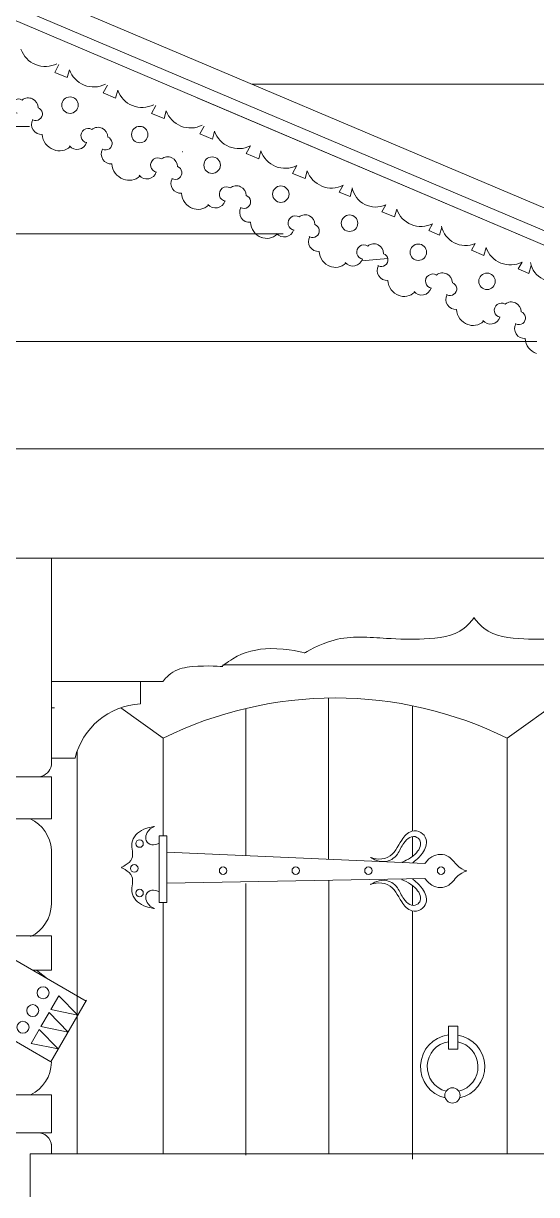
# Model space of a CAD drawing. Header units: millimetres. Extents: x 2399 to 111977, y 1313 to 59551.
# Drawn here: x 18892 to 20084, y 32807 to 35531 of the extents above; entities that cross this region are included whole.
import ezdxf

# ---------------------------------------------------------------- set-up
doc = ezdxf.new("R2010")
doc.units = ezdxf.units.MM
doc.layers.add('hatch1', color=7, linetype='Continuous', lineweight=20, true_color=0x6a6a6a)
doc.layers.add('main line', color=7, linetype='Continuous', lineweight=13)

msp = doc.modelspace()

# ---------------------------------------------------------------- linework, layer by layer
at = {"layer": 'hatch1', "color": 251, "linetype": 'Continuous', "lineweight": 20, "true_color": 0x6a6a6a}
for p, q in [((20255.9715, 34038.5173), (19355.439, 34038.5173)), ((20016.5589, 33868.1024), (20216.5589, 34012.7952)), ((19216.5589, 33868.1024), (19118.3392, 33939.1608)), ((19408.7489, 33937.5494), (19408.7489, 33595.4023)), ((19216.5589, 33868.1024), (19216.5589, 33641.1378)), ((20016.5589, 33868.1024), (20016.5589, 32901.1482)), ((19016.5589, 33837.4282), (19016.5589, 32901.1482)), ((19207.7438, 33486.4618), (19207.7438, 33641.1378)), ((19207.7438, 33641.1378), (19225.2543, 33641.1378)), ((19225.2543, 33641.1378), (19225.2543, 33486.4618)), ((19225.2543, 33603.53), (19825.0059, 33576.9647)), ((19225.2543, 33531.293), (19825.0059, 33541.8879)), ((19601.6351, 33537.942), (19601.6351, 32902.7316)), ((19408.7489, 33530.0143), (19408.7489, 32898.4317)), ((19225.2543, 33486.4618), (19207.7438, 33486.4618)), ((19216.5589, 33486.4618), (19216.5589, 32901.1482)), ((18974.2207, 33269.1639), (18955.5651, 33237.0495)), ((18974.2207, 33269.1639), (19018.3996, 33224.0813)), ((19018.3996, 33224.0813), (18955.5651, 33237.0495)), ((19038.9071, 33258.8926), (18955.6915, 33115.6426)), ((18951.4061, 33229.89), (18932.7504, 33197.7756)), ((18951.4061, 33229.89), (18995.5849, 33184.8074)), ((18928.5914, 33190.6161), (18909.9358, 33158.5017)), ((18928.5914, 33190.6161), (18972.7702, 33145.5335)), ((18995.5849, 33184.8074), (18932.7504, 33197.7756)), ((19879.4604, 33144.9632), (19879.4604, 33198.1951)), ((19879.4604, 33198.1951), (19901.1734, 33198.1951)), ((19901.1734, 33198.1951), (19901.1734, 33144.9632)), ((18972.7702, 33145.5335), (18909.9358, 33158.5017)), ((19901.1734, 33144.9632), (19879.4604, 33144.9632))]:
    msp.add_line(p, q, dxfattribs=at)
for centre, radius in [((19161.9114, 33623.1341), 8.701), ((19149.5711, 33565.5164), 8.701), ((19356.007, 33560.1846), 8.701), ((19524.8747, 33560.1846), 8.701), ((19693.7424, 33560.1846), 8.701), ((19862.6101, 33560.1846), 8.701), ((19161.9114, 33508.1486), 8.701), ((18937.6122, 33276.1634), 13.9829), ((18913.501, 33234.6575), 13.9829), ((18890.9319, 33195.8064), 13.9829), ((19888.9709, 33037.4011), 17.6801)]:
    msp.add_circle(centre, radius, dxfattribs=at)
for centre, radius, start, end in [((19616.5589, 33061.7887), 900.0787, 63.6146861, 116.3853139), ((19889.3783, 33104.1935), 74.5512, 97.6450022, 256.7234119), ((19889.3783, 33104.1935), 58.9749, 99.6815305, 255.1356987), ((19889.3783, 33104.1935), 74.5512, 282.5775161, 80.8967052), ((19889.3783, 33104.1935), 58.9749, 284.1652293, 78.4629218)]:
    msp.add_arc(centre, radius, start, end, dxfattribs=at)
for points, knots in [([(19196.8552, 33663.058), (19196.8552, 33663.058), (19183.744, 33661.5888), (19171.8593, 33656.3604), (19157.8121, 33650.1806), (19145.6992, 33638.9418), (19144.038, 33623.8902), (19142.7036, 33611.7999), (19148.6089, 33599.4185), (19144.038, 33588.2832), (19141.1574, 33581.2657), (19134.827, 33576.5855), (19128.3115, 33572.5567), (19124.0693, 33569.9336), (19119.7065, 33567.5124), (19119.7065, 33567.5124)], [0, 0, 0, 0, 1, 1, 1, 2, 2, 2, 3, 3, 3, 4, 4, 4, 5, 5, 5, 5]), ([(19206.9149, 33623.8902), (19206.9149, 33623.8902), (19192.1929, 33615.3126), (19182.0189, 33623.8902), (19173.7186, 33630.8881), (19175.0541, 33643.7257), (19182.0189, 33652.3759), (19187.8096, 33659.5679), (19196.8552, 33663.058), (19196.8552, 33663.058)], [0, 0, 0, 0, 1, 1, 1, 2, 2, 2, 3, 3, 3, 3]), ([(19796.5015, 33578.2273), (19796.5015, 33578.2273), (19809.7451, 33587.861), (19819.156, 33600.8818), (19826.0385, 33610.4045), (19830.7736, 33621.7456), (19827.747, 33632.9439), (19823.9082, 33647.1473), (19809.1336, 33655.7191), (19794.9232, 33651.8947), (19784.5332, 33649.0985), (19777.2308, 33640.4918), (19771.3052, 33631.3511), (19761.6296, 33616.4256), (19754.4217, 33599.0205), (19738.6868, 33591.3212), (19720.2832, 33582.316), (19698.6821, 33590.9167), (19698.6821, 33590.9167)], [0, 0, 0, 0, 1, 1, 1, 2, 2, 2, 3, 3, 3, 4, 4, 4, 5, 5, 5, 6, 6, 6, 6]), ([(19698.6821, 33590.9167), (19698.6821, 33590.9167), (19713.8866, 33579.9807), (19731.0183, 33581.1278), (19743.0623, 33581.9343), (19753.7653, 33588.6327), (19760.9193, 33598.3912), (19766.8557, 33606.4887), (19770.1066, 33616.2375), (19775.9403, 33624.4084), (19783.4802, 33634.9689), (19795.6253, 33643.6703), (19806.5156, 33637.6655), (19810.1037, 33635.687), (19812.7348, 33632.4606), (19814.0711, 33628.5828), (19817.8125, 33617.7246), (19810.5704, 33606.8443), (19802.0509, 33598.7041), (19788.8395, 33586.0808), (19771.3052, 33579.3433), (19771.3052, 33579.3433)], [0, 0, 0, 0, 1, 1, 1, 2, 2, 2, 3, 3, 3, 4, 4, 4, 5, 5, 5, 6, 6, 6, 7, 7, 7, 7]), ([(19825.0059, 33576.9647), (19825.0059, 33576.9647), (19831.3811, 33586.4066), (19840.7755, 33592.1848), (19853.0259, 33599.7196), (19868.7101, 33600.1316), (19880.6554, 33592.1848), (19890.0759, 33585.9178), (19895.5734, 33575.3201), (19904.5122, 33568.3281), (19912.5247, 33562.0606), (19922.6718, 33559.4263), (19922.6718, 33559.4263)], [0, 0, 0, 0, 1, 1, 1, 2, 2, 2, 3, 3, 3, 4, 4, 4, 4]), ([(19196.8552, 33471.9667), (19196.8552, 33471.9667), (19183.744, 33473.4359), (19171.8593, 33478.6643), (19157.8121, 33484.8441), (19145.6992, 33496.0829), (19144.038, 33511.1345), (19142.7036, 33523.2248), (19148.6089, 33535.6062), (19144.038, 33546.7416), (19141.1574, 33553.759), (19134.827, 33558.4392), (19128.3115, 33562.468), (19124.0693, 33565.0911), (19119.7065, 33567.5124), (19119.7065, 33567.5124)], [0, 0, 0, 0, 1, 1, 1, 2, 2, 2, 3, 3, 3, 4, 4, 4, 5, 5, 5, 5]), ([(19796.5015, 33540.6253), (19796.5015, 33540.6253), (19809.7451, 33530.9916), (19819.156, 33517.9708), (19826.0385, 33508.4481), (19830.7736, 33497.107), (19827.747, 33485.9087), (19823.9082, 33471.7053), (19809.1336, 33463.1335), (19794.9232, 33466.9579), (19784.5332, 33469.7541), (19777.2308, 33478.3608), (19771.3052, 33487.5015), (19761.6296, 33502.427), (19754.4217, 33519.8321), (19738.6868, 33527.5314), (19720.2832, 33536.5366), (19698.6821, 33527.9359), (19698.6821, 33527.9359)], [0, 0, 0, 0, 1, 1, 1, 2, 2, 2, 3, 3, 3, 4, 4, 4, 5, 5, 5, 6, 6, 6, 6]), ([(19698.6821, 33527.9359), (19698.6821, 33527.9359), (19713.8866, 33538.8719), (19731.0183, 33537.7248), (19743.0623, 33536.9183), (19753.7653, 33530.2199), (19760.9193, 33520.4614), (19766.8557, 33512.3639), (19770.1066, 33502.6151), (19775.9403, 33494.4442), (19783.4802, 33483.8837), (19795.6253, 33475.1823), (19806.5156, 33481.1871), (19810.1037, 33483.1656), (19812.7348, 33486.392), (19814.0711, 33490.2698), (19817.8125, 33501.128), (19810.5704, 33512.0083), (19802.0509, 33520.1485), (19788.8395, 33532.7718), (19771.3052, 33539.5093), (19771.3052, 33539.5093)], [0, 0, 0, 0, 1, 1, 1, 2, 2, 2, 3, 3, 3, 4, 4, 4, 5, 5, 5, 6, 6, 6, 7, 7, 7, 7]), ([(19825.0059, 33541.8879), (19825.0059, 33541.8879), (19831.3811, 33532.446), (19840.7755, 33526.6678), (19853.0259, 33519.133), (19868.7101, 33518.721), (19880.6554, 33526.6678), (19890.0759, 33532.9348), (19895.5734, 33543.5325), (19904.5122, 33550.5245), (19912.5247, 33556.792), (19922.6718, 33559.4263), (19922.6718, 33559.4263)], [0, 0, 0, 0, 1, 1, 1, 2, 2, 2, 3, 3, 3, 4, 4, 4, 4]), ([(19206.9149, 33511.1345), (19206.9149, 33511.1345), (19192.1929, 33519.7121), (19182.0189, 33511.1345), (19173.7186, 33504.1366), (19175.0541, 33491.299), (19182.0189, 33482.6488), (19187.8096, 33475.4568), (19196.8552, 33471.9667), (19196.8552, 33471.9667)], [0, 0, 0, 0, 1, 1, 1, 2, 2, 2, 3, 3, 3, 3])]:
    msp.add_open_spline(points, degree=3, knots=knots, dxfattribs=at)
at = {"layer": 'main line', "color": 7, "linetype": 'Continuous', "lineweight": 13}
for p, q in [((15722.4651, 36958.9564), (20268.7343, 35030.8496)), ((15691.5619, 36919.3338), (20268.7343, 34978.1207)), ((20268.7343, 34943.9273), (15669.3352, 36900.0267)), ((18964.5603, 35416.9171), (18974.5181, 35434.9951)), ((18993.7819, 35404.8911), (18964.5603, 35416.9171)), ((18998.8148, 35423.13), (18993.7819, 35404.8911)), ((19077.0693, 35369.2395), (19087.0271, 35387.3174)), ((19422.4422, 35389.7684), (20820.3271, 35389.7684)), ((19106.2909, 35357.2135), (19077.0693, 35369.2395)), ((19111.3239, 35375.4524), (19106.2909, 35357.2135)), ((19189.5783, 35321.5619), (19199.5362, 35339.6398)), ((20268.7343, 34943.9273), (19295.6748, 35357.7642)), ((19218.8, 35309.5358), (19189.5783, 35321.5619)), ((19223.8329, 35327.7747), (19218.8, 35309.5358)), ((18114.8407, 35291.1796), (18905.8984, 35291.1796)), ((19301.8499, 35273.8141), (19311.8661, 35291.8598)), ((19336.1244, 35279.9163), (19331.0326, 35261.6937)), ((19331.0326, 35261.6937), (19301.8499, 35273.8141)), ((19409.5656, 35227.952), (19419.5818, 35245.9976)), ((19438.7482, 35215.8316), (19409.5656, 35227.952)), ((19443.8401, 35234.0541), (19438.7482, 35215.8316)), ((19517.2812, 35182.0898), (19527.2974, 35200.1355)), ((19546.4639, 35169.9694), (19517.2812, 35182.0898)), ((19551.5557, 35188.192), (19546.4639, 35169.9694)), ((19626.066, 35138.5157), (19635.0131, 35154.2733)), ((19656.2977, 35146.0876), (19651.2059, 35127.8651)), ((19651.2059, 35127.8651), (19626.066, 35138.5157)), ((19725.1186, 35092.7375), (19734.0657, 35108.4952)), ((19754.3013, 35080.6172), (19725.1186, 35092.7375)), ((19759.3931, 35098.8397), (19754.3013, 35080.6172)), ((19833.9034, 35049.1635), (19842.8505, 35064.9211)), ((18114.8407, 35041.1796), (19495.3716, 35041.1796)), ((19859.0432, 35038.5128), (19833.9034, 35049.1635)), ((19864.1351, 35056.7354), (19859.0432, 35038.5128)), ((19932.956, 35003.3853), (19941.9031, 35019.1429)), ((19967.2305, 35009.4875), (19962.1386, 34991.2649)), ((19677.7099, 34978.274), (19738.8689, 34984.3118)), ((19962.1386, 34991.2649), (19932.956, 35003.3853)), ((20041.7407, 34959.8112), (20050.6878, 34975.5688)), ((20066.8806, 34949.1606), (20041.7407, 34959.8112)), ((20071.9725, 34967.3831), (20066.8806, 34949.1606)), ((16163.8388, 34925.812), (19037.4996, 33256.4697)), ((18114.8407, 34791.1796), (20084.8448, 34791.1796)), ((18168.4708, 34541.1796), (20676.2279, 34541.1796)), ((17324.9866, 34286.9612), (21319.9518, 34286.9612)), ((18956.9581, 33805.3695), (18956.9581, 34286.9612)), ((19215.6258, 33999.7568), (18958.4056, 33999.7568)), ((19163.7592, 33999.7568), (19163.7592, 33948.2269)), ((19600.7703, 33586.897), (19600.7703, 33961.729)), ((19796.1725, 33943.7642), (19796.1725, 33652.1989)), ((19011.901, 33821.7053), (18958.4056, 33821.7053)), ((18956.9581, 33778.7278), (18647.8456, 33778.7278)), ((18956.9581, 33680.8128), (18956.9581, 33778.7278)), ((18956.9581, 33680.8128), (18647.8456, 33680.8128)), ((19796.1725, 33639.3882), (19796.1725, 33593.6449)), ((18956.9581, 33482.4713), (18956.9581, 33608.2661)), ((19796.1725, 33525.2077), (19796.1725, 33479.4644)), ((19796.1725, 33466.6537), (19796.1725, 32888.7857)), ((18453.3134, 33407.4798), (18955.6915, 33115.6426)), ((18956.9581, 33408.5828), (18837.0561, 33408.5828)), ((18956.9581, 33328.6201), (18956.9581, 33408.5828)), ((18956.9581, 33328.6201), (18913.2975, 33328.6201)), ((18947.635, 33308.6731), (18922.6724, 33328.6201)), ((18956.9581, 33114.559), (18956.9581, 33114.9069)), ((18956.9581, 33038.9884), (18647.8456, 33038.9884)), ((18956.9581, 32950.315), (18956.9581, 33038.9884)), ((18956.9581, 32950.315), (18647.8456, 32950.315)), ((18956.9581, 32901.1482), (18956.9581, 32923.6733)), ((18907.3003, 32901.1482), (20949.1305, 32901.1482)), ((18907.3003, 32901.1482), (18907.3003, 32801.2773))]:
    msp.add_line(p, q, dxfattribs=at)
at = {"layer": 'main line', "color": 7, "linetype": 'Continuous', "lineweight": 13, "flags": 128}
for points in [[(18877.574, 35321.9175, -1.219803903), (18888.9831, 35352.5766, -0.63216014), (18925.9355, 35334.7842, -1.067465283), (18913.7707, 35306.6141, 0.60309642), (18935.6612, 35272.6417)], [(18877.574, 35321.9175, -1.219803903), (18888.9831, 35352.5766, -0.63216014), (18925.9355, 35334.7842, -1.067465283), (18913.7707, 35306.6141, 0.60309642), (18935.6612, 35272.6417)], [(18877.574, 35321.9175, -1.219803903), (18888.9831, 35352.5766, -0.63216014), (18925.9355, 35334.7842, -1.067465283), (18913.7707, 35306.6141, 0.60309642), (18935.6612, 35272.6417)], [(18877.574, 35321.9175, -1.219803903), (18888.9831, 35352.5766, -0.63216014), (18925.9355, 35334.7842, -1.067465283), (18913.7707, 35306.6141, 0.60309642), (18935.6612, 35272.6417)], [(18877.574, 35321.9175, -1.219803903), (18888.9831, 35352.5766, -0.63216014), (18925.9355, 35334.7842, -1.067465283), (18913.7707, 35306.6141, 0.60309642), (18935.6612, 35272.6417)], [(18877.574, 35321.9175, -1.219803903), (18888.9831, 35352.5766, -0.63216014), (18925.9355, 35334.7842, -1.067465283), (18913.7707, 35306.6141, 0.60309642), (18935.6612, 35272.6417)], [(18912.6675, 35307.0805, 0.017938026), (18913.6515, 35306.3997)], [(18912.6675, 35307.0805, 0.017938026), (18913.6515, 35306.3997)], [(18912.6675, 35307.0805, 0.017938026), (18913.6515, 35306.3997)], [(18912.6675, 35307.0805, 0.017938026), (18913.6515, 35306.3997)], [(18912.6675, 35307.0805, 0.017938026), (18913.6515, 35306.3997)], [(18912.6675, 35307.0805, 0.017938026), (18913.6515, 35306.3997)], [(19039.5585, 35253.433, -1.219803903), (19050.9676, 35284.0921, -0.63216014), (19087.92, 35266.2998, -1.067465283), (19075.7552, 35238.1296, 0.60309642), (19097.6457, 35204.1573)], [(19039.5585, 35253.433, -1.219803903), (19050.9676, 35284.0921, -0.63216014), (19087.92, 35266.2998, -1.067465283), (19075.7552, 35238.1296, 0.60309642), (19097.6457, 35204.1573)], [(19039.5585, 35253.433, -1.219803903), (19050.9676, 35284.0921, -0.63216014), (19087.92, 35266.2998, -1.067465283), (19075.7552, 35238.1296, 0.60309642), (19097.6457, 35204.1573)], [(19039.5585, 35253.433, -1.219803903), (19050.9676, 35284.0921, -0.63216014), (19087.92, 35266.2998, -1.067465283), (19075.7552, 35238.1296, 0.60309642), (19097.6457, 35204.1573)], [(19039.5585, 35253.433, -1.219803903), (19050.9676, 35284.0921, -0.63216014), (19087.92, 35266.2998, -1.067465283), (19075.7552, 35238.1296, 0.60309642), (19097.6457, 35204.1573)], [(19039.5585, 35253.433, -1.219803903), (19050.9676, 35284.0921, -0.63216014), (19087.92, 35266.2998, -1.067465283), (19075.7552, 35238.1296, 0.60309642), (19097.6457, 35204.1573)], [(18961.8942, 35237.2925, -0.304535594), (18935.6612, 35272.6417)], [(18961.8942, 35237.2925, -0.304535594), (18935.6612, 35272.6417)], [(18961.8942, 35237.2925, -0.304535594), (18935.6612, 35272.6417)], [(18961.8942, 35237.2925, -0.304535594), (18935.6612, 35272.6417)], [(18961.8942, 35237.2925, -0.304535594), (18935.6612, 35272.6417)], [(18961.8942, 35237.2925, -0.304535594), (18935.6612, 35272.6417)], [(19038.4553, 35253.8994, -0.60309642), (18998.8339, 35245.9333)], [(19038.4553, 35253.8994, -0.60309642), (18998.8339, 35245.9333)], [(19038.4553, 35253.8994, -0.60309642), (18998.8339, 35245.9333)], [(19038.4553, 35253.8994, -0.60309642), (18998.8339, 35245.9333)], [(19038.4553, 35253.8994, -0.60309642), (18998.8339, 35245.9333)], [(19038.4553, 35253.8994, -0.60309642), (18998.8339, 35245.9333)], [(19000.3979, 35244.2028, -0.304535594), (18961.8942, 35237.2925)], [(19000.3979, 35244.2028, -0.304535594), (18961.8942, 35237.2925)], [(19000.3979, 35244.2028, -0.304535594), (18961.8942, 35237.2925)], [(19000.3979, 35244.2028, -0.304535594), (18961.8942, 35237.2925)], [(19000.3979, 35244.2028, -0.304535594), (18961.8942, 35237.2925)], [(19000.3979, 35244.2028, -0.304535594), (18961.8942, 35237.2925)], [(19074.652, 35238.596, 0.017938026), (19075.636, 35237.9152)], [(19074.652, 35238.596, 0.017938026), (19075.636, 35237.9152)], [(19074.652, 35238.596, 0.017938026), (19075.636, 35237.9152)], [(19074.652, 35238.596, 0.017938026), (19075.636, 35237.9152)], [(19074.652, 35238.596, 0.017938026), (19075.636, 35237.9152)], [(19074.652, 35238.596, 0.017938026), (19075.636, 35237.9152)], [(19261.3114, 35232.7961, 0.017938026), (19262.1618, 35231.9545)], [(19261.3114, 35232.7961, 0.017938026), (19262.1618, 35231.9545)], [(19261.3114, 35232.7961, 0.017938026), (19262.1618, 35231.9545)], [(19261.3114, 35232.7961, 0.017938026), (19262.1618, 35231.9545)], [(19261.3114, 35232.7961, 0.017938026), (19262.1618, 35231.9545)], [(19261.3114, 35232.7961, 0.017938026), (19262.1618, 35231.9545)], [(19123.8787, 35168.808, -0.304535594), (19097.6457, 35204.1573)], [(19123.8787, 35168.808, -0.304535594), (19097.6457, 35204.1573)], [(19123.8787, 35168.808, -0.304535594), (19097.6457, 35204.1573)], [(19123.8787, 35168.808, -0.304535594), (19097.6457, 35204.1573)], [(19123.8787, 35168.808, -0.304535594), (19097.6457, 35204.1573)], [(19123.8787, 35168.808, -0.304535594), (19097.6457, 35204.1573)], [(19201.5429, 35184.9485, -1.219803903), (19212.9521, 35215.6077, -0.63216014), (19249.9045, 35197.8153, -1.067465283), (19237.7397, 35169.6451, 0.60309642), (19259.6302, 35135.6728)], [(19201.5429, 35184.9485, -1.219803903), (19212.9521, 35215.6077, -0.63216014), (19249.9045, 35197.8153, -1.067465283), (19237.7397, 35169.6451, 0.60309642), (19259.6302, 35135.6728)], [(19201.5429, 35184.9485, -1.219803903), (19212.9521, 35215.6077, -0.63216014), (19249.9045, 35197.8153, -1.067465283), (19237.7397, 35169.6451, 0.60309642), (19259.6302, 35135.6728)], [(19201.5429, 35184.9485, -1.219803903), (19212.9521, 35215.6077, -0.63216014), (19249.9045, 35197.8153, -1.067465283), (19237.7397, 35169.6451, 0.60309642), (19259.6302, 35135.6728)], [(19201.5429, 35184.9485, -1.219803903), (19212.9521, 35215.6077, -0.63216014), (19249.9045, 35197.8153, -1.067465283), (19237.7397, 35169.6451, 0.60309642), (19259.6302, 35135.6728)], [(19201.5429, 35184.9485, -1.219803903), (19212.9521, 35215.6077, -0.63216014), (19249.9045, 35197.8153, -1.067465283), (19237.7397, 35169.6451, 0.60309642), (19259.6302, 35135.6728)], [(19162.3824, 35175.7184, -0.304535594), (19123.8787, 35168.808)], [(19162.3824, 35175.7184, -0.304535594), (19123.8787, 35168.808)], [(19162.3824, 35175.7184, -0.304535594), (19123.8787, 35168.808)], [(19162.3824, 35175.7184, -0.304535594), (19123.8787, 35168.808)], [(19162.3824, 35175.7184, -0.304535594), (19123.8787, 35168.808)], [(19162.3824, 35175.7184, -0.304535594), (19123.8787, 35168.808)], [(19200.4398, 35185.4149, -0.60309642), (19160.8184, 35177.4489)], [(19200.4398, 35185.4149, -0.60309642), (19160.8184, 35177.4489)], [(19200.4398, 35185.4149, -0.60309642), (19160.8184, 35177.4489)], [(19200.4398, 35185.4149, -0.60309642), (19160.8184, 35177.4489)], [(19200.4398, 35185.4149, -0.60309642), (19160.8184, 35177.4489)], [(19200.4398, 35185.4149, -0.60309642), (19160.8184, 35177.4489)], [(19236.6365, 35170.1115, 0.017938026), (19237.6204, 35169.4308)], [(19236.6365, 35170.1115, 0.017938026), (19237.6204, 35169.4308)], [(19236.6365, 35170.1115, 0.017938026), (19237.6204, 35169.4308)], [(19236.6365, 35170.1115, 0.017938026), (19237.6204, 35169.4308)], [(19236.6365, 35170.1115, 0.017938026), (19237.6204, 35169.4308)], [(19236.6365, 35170.1115, 0.017938026), (19237.6204, 35169.4308)], [(19361.2665, 35117.42, -1.219803903), (19372.6756, 35148.0791, -0.63216014), (19409.628, 35130.2868, -1.067465283), (19397.4632, 35102.1166, 0.60309642), (19419.3537, 35068.1443)], [(19361.2665, 35117.42, -1.219803903), (19372.6756, 35148.0791, -0.63216014), (19409.628, 35130.2868, -1.067465283), (19397.4632, 35102.1166, 0.60309642), (19419.3537, 35068.1443)], [(19361.2665, 35117.42, -1.219803903), (19372.6756, 35148.0791, -0.63216014), (19409.628, 35130.2868, -1.067465283), (19397.4632, 35102.1166, 0.60309642), (19419.3537, 35068.1443)], [(19361.2665, 35117.42, -1.219803903), (19372.6756, 35148.0791, -0.63216014), (19409.628, 35130.2868, -1.067465283), (19397.4632, 35102.1166, 0.60309642), (19419.3537, 35068.1443)], [(19361.2665, 35117.42, -1.219803903), (19372.6756, 35148.0791, -0.63216014), (19409.628, 35130.2868, -1.067465283), (19397.4632, 35102.1166, 0.60309642), (19419.3537, 35068.1443)], [(19361.2665, 35117.42, -1.219803903), (19372.6756, 35148.0791, -0.63216014), (19409.628, 35130.2868, -1.067465283), (19397.4632, 35102.1166, 0.60309642), (19419.3537, 35068.1443)], [(19285.8632, 35100.3235, -0.304535594), (19259.6302, 35135.6728)], [(19285.8632, 35100.3235, -0.304535594), (19259.6302, 35135.6728)], [(19285.8632, 35100.3235, -0.304535594), (19259.6302, 35135.6728)], [(19285.8632, 35100.3235, -0.304535594), (19259.6302, 35135.6728)], [(19285.8632, 35100.3235, -0.304535594), (19259.6302, 35135.6728)], [(19285.8632, 35100.3235, -0.304535594), (19259.6302, 35135.6728)], [(19360.1633, 35117.8864, -0.60309642), (19320.5419, 35109.9203)], [(19360.1633, 35117.8864, -0.60309642), (19320.5419, 35109.9203)], [(19360.1633, 35117.8864, -0.60309642), (19320.5419, 35109.9203)], [(19360.1633, 35117.8864, -0.60309642), (19320.5419, 35109.9203)], [(19360.1633, 35117.8864, -0.60309642), (19320.5419, 35109.9203)], [(19360.1633, 35117.8864, -0.60309642), (19320.5419, 35109.9203)], [(19322.1059, 35108.1898, -0.304535594), (19283.6022, 35101.2794)], [(19322.1059, 35108.1898, -0.304535594), (19283.6022, 35101.2794)], [(19322.1059, 35108.1898, -0.304535594), (19283.6022, 35101.2794)], [(19322.1059, 35108.1898, -0.304535594), (19283.6022, 35101.2794)], [(19322.1059, 35108.1898, -0.304535594), (19283.6022, 35101.2794)], [(19322.1059, 35108.1898, -0.304535594), (19283.6022, 35101.2794)], [(19396.36, 35102.583, 0.017938026), (19397.344, 35101.9022)], [(19396.36, 35102.583, 0.017938026), (19397.344, 35101.9022)], [(19396.36, 35102.583, 0.017938026), (19397.344, 35101.9022)], [(19396.36, 35102.583, 0.017938026), (19397.344, 35101.9022)], [(19396.36, 35102.583, 0.017938026), (19397.344, 35101.9022)], [(19396.36, 35102.583, 0.017938026), (19397.344, 35101.9022)], [(19520.99, 35049.8914, -1.219803903), (19532.3992, 35080.5506, -0.63216014), (19569.3515, 35062.7582, -1.067465283), (19557.1867, 35034.588, 0.60309642), (19579.0772, 35000.6157)], [(19520.99, 35049.8914, -1.219803903), (19532.3992, 35080.5506, -0.63216014), (19569.3515, 35062.7582, -1.067465283), (19557.1867, 35034.588, 0.60309642), (19579.0772, 35000.6157)], [(19520.99, 35049.8914, -1.219803903), (19532.3992, 35080.5506, -0.63216014), (19569.3515, 35062.7582, -1.067465283), (19557.1867, 35034.588, 0.60309642), (19579.0772, 35000.6157)], [(19520.99, 35049.8914, -1.219803903), (19532.3992, 35080.5506, -0.63216014), (19569.3515, 35062.7582, -1.067465283), (19557.1867, 35034.588, 0.60309642), (19579.0772, 35000.6157)], [(19520.99, 35049.8914, -1.219803903), (19532.3992, 35080.5506, -0.63216014), (19569.3515, 35062.7582, -1.067465283), (19557.1867, 35034.588, 0.60309642), (19579.0772, 35000.6157)], [(19520.99, 35049.8914, -1.219803903), (19532.3992, 35080.5506, -0.63216014), (19569.3515, 35062.7582, -1.067465283), (19557.1867, 35034.588, 0.60309642), (19579.0772, 35000.6157)], [(19445.5867, 35032.795, -0.304535594), (19419.3537, 35068.1443)], [(19445.5867, 35032.795, -0.304535594), (19419.3537, 35068.1443)], [(19445.5867, 35032.795, -0.304535594), (19419.3537, 35068.1443)], [(19445.5867, 35032.795, -0.304535594), (19419.3537, 35068.1443)], [(19445.5867, 35032.795, -0.304535594), (19419.3537, 35068.1443)], [(19445.5867, 35032.795, -0.304535594), (19419.3537, 35068.1443)], [(19481.8294, 35040.6612, -0.304535594), (19443.3258, 35033.7509)], [(19481.8294, 35040.6612, -0.304535594), (19443.3258, 35033.7509)], [(19481.8294, 35040.6612, -0.304535594), (19443.3258, 35033.7509)], [(19481.8294, 35040.6612, -0.304535594), (19443.3258, 35033.7509)], [(19481.8294, 35040.6612, -0.304535594), (19443.3258, 35033.7509)], [(19481.8294, 35040.6612, -0.304535594), (19443.3258, 35033.7509)], [(19519.8868, 35050.3578, -0.60309642), (19480.2654, 35042.3918)], [(19519.8868, 35050.3578, -0.60309642), (19480.2654, 35042.3918)], [(19519.8868, 35050.3578, -0.60309642), (19480.2654, 35042.3918)], [(19519.8868, 35050.3578, -0.60309642), (19480.2654, 35042.3918)], [(19519.8868, 35050.3578, -0.60309642), (19480.2654, 35042.3918)], [(19519.8868, 35050.3578, -0.60309642), (19480.2654, 35042.3918)], [(19556.0836, 35035.0544, 0.017938026), (19557.0675, 35034.3737)], [(19556.0836, 35035.0544, 0.017938026), (19557.0675, 35034.3737)], [(19556.0836, 35035.0544, 0.017938026), (19557.0675, 35034.3737)], [(19556.0836, 35035.0544, 0.017938026), (19557.0675, 35034.3737)], [(19556.0836, 35035.0544, 0.017938026), (19557.0675, 35034.3737)], [(19556.0836, 35035.0544, 0.017938026), (19557.0675, 35034.3737)], [(19680.7135, 34982.3629, -1.219803903), (19692.1227, 35013.022, -0.63216014), (19729.075, 34995.2296, -1.067465283), (19716.9102, 34967.0595, 0.60309642), (19738.8008, 34933.0871)], [(19680.7135, 34982.3629, -1.219803903), (19692.1227, 35013.022, -0.63216014), (19729.075, 34995.2296, -1.067465283), (19716.9102, 34967.0595, 0.60309642), (19738.8008, 34933.0871)], [(19680.7135, 34982.3629, -1.219803903), (19692.1227, 35013.022, -0.63216014), (19729.075, 34995.2296, -1.067465283), (19716.9102, 34967.0595, 0.60309642), (19738.8008, 34933.0871)], [(19680.7135, 34982.3629, -1.219803903), (19692.1227, 35013.022, -0.63216014), (19729.075, 34995.2296, -1.067465283), (19716.9102, 34967.0595, 0.60309642), (19738.8008, 34933.0871)], [(19680.7135, 34982.3629, -1.219803903), (19692.1227, 35013.022, -0.63216014), (19729.075, 34995.2296, -1.067465283), (19716.9102, 34967.0595, 0.60309642), (19738.8008, 34933.0871)], [(19680.7135, 34982.3629, -1.219803903), (19692.1227, 35013.022, -0.63216014), (19729.075, 34995.2296, -1.067465283), (19716.9102, 34967.0595, 0.60309642), (19738.8008, 34933.0871)], [(19605.3102, 34965.2664, -0.304535594), (19579.0772, 35000.6157)], [(19605.3102, 34965.2664, -0.304535594), (19579.0772, 35000.6157)], [(19605.3102, 34965.2664, -0.304535594), (19579.0772, 35000.6157)], [(19605.3102, 34965.2664, -0.304535594), (19579.0772, 35000.6157)], [(19605.3102, 34965.2664, -0.304535594), (19579.0772, 35000.6157)], [(19605.3102, 34965.2664, -0.304535594), (19579.0772, 35000.6157)], [(19679.6104, 34982.8293, -0.60309642), (19639.989, 34974.8632)], [(19679.6104, 34982.8293, -0.60309642), (19639.989, 34974.8632)], [(19679.6104, 34982.8293, -0.60309642), (19639.989, 34974.8632)], [(19679.6104, 34982.8293, -0.60309642), (19639.989, 34974.8632)], [(19679.6104, 34982.8293, -0.60309642), (19639.989, 34974.8632)], [(19679.6104, 34982.8293, -0.60309642), (19639.989, 34974.8632)], [(19641.5529, 34973.1327, -0.304535594), (19603.0493, 34966.2223)], [(19641.5529, 34973.1327, -0.304535594), (19603.0493, 34966.2223)], [(19641.5529, 34973.1327, -0.304535594), (19603.0493, 34966.2223)], [(19641.5529, 34973.1327, -0.304535594), (19603.0493, 34966.2223)], [(19641.5529, 34973.1327, -0.304535594), (19603.0493, 34966.2223)], [(19641.5529, 34973.1327, -0.304535594), (19603.0493, 34966.2223)], [(19715.8071, 34967.5259, 0.017938026), (19716.791, 34966.8451)], [(19715.8071, 34967.5259, 0.017938026), (19716.791, 34966.8451)], [(19715.8071, 34967.5259, 0.017938026), (19716.791, 34966.8451)], [(19715.8071, 34967.5259, 0.017938026), (19716.791, 34966.8451)], [(19715.8071, 34967.5259, 0.017938026), (19716.791, 34966.8451)], [(19715.8071, 34967.5259, 0.017938026), (19716.791, 34966.8451)], [(19840.437, 34914.8343, -1.219803903), (19851.8462, 34945.4935, -0.63216014), (19888.7986, 34927.7011, -1.067465283), (19876.6338, 34899.5309, 0.60309642), (19898.5243, 34865.5586)], [(19840.437, 34914.8343, -1.219803903), (19851.8462, 34945.4935, -0.63216014), (19888.7986, 34927.7011, -1.067465283), (19876.6338, 34899.5309, 0.60309642), (19898.5243, 34865.5586)], [(19840.437, 34914.8343, -1.219803903), (19851.8462, 34945.4935, -0.63216014), (19888.7986, 34927.7011, -1.067465283), (19876.6338, 34899.5309, 0.60309642), (19898.5243, 34865.5586)], [(19840.437, 34914.8343, -1.219803903), (19851.8462, 34945.4935, -0.63216014), (19888.7986, 34927.7011, -1.067465283), (19876.6338, 34899.5309, 0.60309642), (19898.5243, 34865.5586)], [(19840.437, 34914.8343, -1.219803903), (19851.8462, 34945.4935, -0.63216014), (19888.7986, 34927.7011, -1.067465283), (19876.6338, 34899.5309, 0.60309642), (19898.5243, 34865.5586)], [(19840.437, 34914.8343, -1.219803903), (19851.8462, 34945.4935, -0.63216014), (19888.7986, 34927.7011, -1.067465283), (19876.6338, 34899.5309, 0.60309642), (19898.5243, 34865.5586)], [(19765.0338, 34897.7379, -0.304535594), (19738.8008, 34933.0871)], [(19765.0338, 34897.7379, -0.304535594), (19738.8008, 34933.0871)], [(19765.0338, 34897.7379, -0.304535594), (19738.8008, 34933.0871)], [(19765.0338, 34897.7379, -0.304535594), (19738.8008, 34933.0871)], [(19765.0338, 34897.7379, -0.304535594), (19738.8008, 34933.0871)], [(19765.0338, 34897.7379, -0.304535594), (19738.8008, 34933.0871)], [(19801.2765, 34905.6041, -0.304535594), (19762.7728, 34898.6938)], [(19801.2765, 34905.6041, -0.304535594), (19762.7728, 34898.6938)], [(19801.2765, 34905.6041, -0.304535594), (19762.7728, 34898.6938)], [(19801.2765, 34905.6041, -0.304535594), (19762.7728, 34898.6938)], [(19801.2765, 34905.6041, -0.304535594), (19762.7728, 34898.6938)], [(19801.2765, 34905.6041, -0.304535594), (19762.7728, 34898.6938)], [(19839.3339, 34915.3007, -0.60309642), (19799.7125, 34907.3346)], [(19839.3339, 34915.3007, -0.60309642), (19799.7125, 34907.3346)], [(19839.3339, 34915.3007, -0.60309642), (19799.7125, 34907.3346)], [(19839.3339, 34915.3007, -0.60309642), (19799.7125, 34907.3346)], [(19839.3339, 34915.3007, -0.60309642), (19799.7125, 34907.3346)], [(19839.3339, 34915.3007, -0.60309642), (19799.7125, 34907.3346)], [(19875.5306, 34899.9973, 0.017938026), (19876.5145, 34899.3165)], [(19875.5306, 34899.9973, 0.017938026), (19876.5145, 34899.3165)], [(19875.5306, 34899.9973, 0.017938026), (19876.5145, 34899.3165)], [(19875.5306, 34899.9973, 0.017938026), (19876.5145, 34899.3165)], [(19875.5306, 34899.9973, 0.017938026), (19876.5145, 34899.3165)], [(19875.5306, 34899.9973, 0.017938026), (19876.5145, 34899.3165)], [(20000.1606, 34847.3057, -1.219803903), (20011.5697, 34877.9649, -0.63216014), (20048.5221, 34860.1725, -1.067465283), (20036.3573, 34832.0023, 0.60309642), (20058.2478, 34798.03)], [(20000.1606, 34847.3057, -1.219803903), (20011.5697, 34877.9649, -0.63216014), (20048.5221, 34860.1725, -1.067465283), (20036.3573, 34832.0023, 0.60309642), (20058.2478, 34798.03)], [(20000.1606, 34847.3057, -1.219803903), (20011.5697, 34877.9649, -0.63216014), (20048.5221, 34860.1725, -1.067465283), (20036.3573, 34832.0023, 0.60309642), (20058.2478, 34798.03)], [(20000.1606, 34847.3057, -1.219803903), (20011.5697, 34877.9649, -0.63216014), (20048.5221, 34860.1725, -1.067465283), (20036.3573, 34832.0023, 0.60309642), (20058.2478, 34798.03)], [(20000.1606, 34847.3057, -1.219803903), (20011.5697, 34877.9649, -0.63216014), (20048.5221, 34860.1725, -1.067465283), (20036.3573, 34832.0023, 0.60309642), (20058.2478, 34798.03)], [(20000.1606, 34847.3057, -1.219803903), (20011.5697, 34877.9649, -0.63216014), (20048.5221, 34860.1725, -1.067465283), (20036.3573, 34832.0023, 0.60309642), (20058.2478, 34798.03)], [(19924.7573, 34830.2093, -0.304535594), (19898.5243, 34865.5586)], [(19924.7573, 34830.2093, -0.304535594), (19898.5243, 34865.5586)], [(19924.7573, 34830.2093, -0.304535594), (19898.5243, 34865.5586)], [(19924.7573, 34830.2093, -0.304535594), (19898.5243, 34865.5586)], [(19924.7573, 34830.2093, -0.304535594), (19898.5243, 34865.5586)], [(19924.7573, 34830.2093, -0.304535594), (19898.5243, 34865.5586)], [(19999.0574, 34847.7721, -0.60309642), (19959.436, 34839.8061)], [(19999.0574, 34847.7721, -0.60309642), (19959.436, 34839.8061)], [(19999.0574, 34847.7721, -0.60309642), (19959.436, 34839.8061)], [(19999.0574, 34847.7721, -0.60309642), (19959.436, 34839.8061)], [(19999.0574, 34847.7721, -0.60309642), (19959.436, 34839.8061)], [(19999.0574, 34847.7721, -0.60309642), (19959.436, 34839.8061)], [(19961, 34838.0756, -0.304535594), (19922.4963, 34831.1652)], [(19961, 34838.0756, -0.304535594), (19922.4963, 34831.1652)], [(19961, 34838.0756, -0.304535594), (19922.4963, 34831.1652)], [(19961, 34838.0756, -0.304535594), (19922.4963, 34831.1652)], [(19961, 34838.0756, -0.304535594), (19922.4963, 34831.1652)], [(19961, 34838.0756, -0.304535594), (19922.4963, 34831.1652)], [(20035.2541, 34832.4687, 0.017938026), (20036.2381, 34831.788)], [(20035.2541, 34832.4687, 0.017938026), (20036.2381, 34831.788)], [(20035.2541, 34832.4687, 0.017938026), (20036.2381, 34831.788)], [(20035.2541, 34832.4687, 0.017938026), (20036.2381, 34831.788)], [(20035.2541, 34832.4687, 0.017938026), (20036.2381, 34831.788)], [(20035.2541, 34832.4687, 0.017938026), (20036.2381, 34831.788)], [(20084.4808, 34762.6807, -0.304535594), (20058.2478, 34798.03)], [(20084.4808, 34762.6807, -0.304535594), (20058.2478, 34798.03)], [(20084.4808, 34762.6807, -0.304535594), (20058.2478, 34798.03)], [(20084.4808, 34762.6807, -0.304535594), (20058.2478, 34798.03)], [(20084.4808, 34762.6807, -0.304535594), (20058.2478, 34798.03)], [(20084.4808, 34762.6807, -0.304535594), (20058.2478, 34798.03)]]:
    msp.add_lwpolyline(points, format="xyb", dxfattribs=at)
at = {"layer": 'main line', "color": 7, "linetype": 'Continuous', "lineweight": 13}
for centre in [(19000.2828, 35340.731), (19000.2828, 35340.731), (19000.2828, 35340.731), (19000.2828, 35340.731), (19000.2828, 35340.731), (19000.2828, 35340.731), (19162.2673, 35272.2466), (19162.2673, 35272.2466), (19162.2673, 35272.2466), (19162.2673, 35272.2466), (19162.2673, 35272.2466), (19162.2673, 35272.2466), (19330.4494, 35201.1418), (19330.4494, 35201.1418), (19330.4494, 35201.1418), (19330.4494, 35201.1418), (19330.4494, 35201.1418), (19330.4494, 35201.1418), (19490.173, 35133.6133), (19490.173, 35133.6133), (19490.173, 35133.6133), (19490.173, 35133.6133), (19490.173, 35133.6133), (19490.173, 35133.6133), (19649.8965, 35066.0847), (19649.8965, 35066.0847), (19649.8965, 35066.0847), (19649.8965, 35066.0847), (19649.8965, 35066.0847), (19649.8965, 35066.0847), (19809.62, 34998.5562), (19809.62, 34998.5562), (19809.62, 34998.5562), (19809.62, 34998.5562), (19809.62, 34998.5562), (19809.62, 34998.5562), (19969.3435, 34931.0276), (19969.3435, 34931.0276), (19969.3435, 34931.0276), (19969.3435, 34931.0276), (19969.3435, 34931.0276), (19969.3435, 34931.0276)]:
    msp.add_circle(centre, 19.1338, dxfattribs=at)
for centre, radius, start, end in [((18942.7372, 35490.3616), 59.7232, 199.1116881, 297.0230792), ((19055.2462, 35442.684), 59.7232, 199.1116881, 297.0230792), ((19167.7552, 35395.0064), 59.7232, 199.1116881, 297.0230792), ((19280.2642, 35347.3287), 59.7232, 199.1116881, 297.0230792), ((19392.6186, 35299.2878), 59.7232, 198.9265624, 296.8379535), ((19500.3343, 35253.4257), 59.7232, 198.9265624, 296.8379535), ((19608.0499, 35207.5635), 59.7232, 198.9265624, 296.8379535), ((19711.1454, 35160.3156), 56.663, 191.9479872, 293.8599859), ((19815.8873, 35118.2113), 59.7232, 198.9265624, 296.8379535), ((19918.9827, 35070.9634), 56.663, 191.9479872, 293.8599859), ((20023.7247, 35028.859), 59.7232, 198.9265624, 296.8379535), ((20125.457, 34986.0943), 56.663, 191.9479872, 293.8599859), ((19173.2321, 33782.4618), 166.0355, 93.2707172, 166.3284279), ((18925.3478, 33810.5186), 32.027, 276.9625999, 350.7481888), ((18871.7015, 33603.4021), 85.3953, 3.2652668, 65.0258359), ((18872.5163, 33483.2999), 84.4459, 295.2154069, 359.4377766), ((18872.5163, 33115.3876), 84.4459, 295.2154069, 359.4377766), ((18925.3478, 32918.5242), 32.027, 350.7481888, 83.0374001)]:
    msp.add_arc(centre, radius, start, end, dxfattribs=at)
for points, knots in [([(19939.051, 34148.5245), (19939.051, 34148.5245), (19929.4622, 34134.507), (19916.3132, 34124.1906), (19890.6302, 34104.0401), (19856.3416, 34100.7447), (19823.411, 34099.2975), (19794.2507, 34098.016), (19765.0984, 34098.5925), (19735.9542, 34100.4223), (19695.1556, 34102.9838), (19653.7731, 34106.8873), (19614.3131, 34096.6333), (19578.1286, 34087.2304), (19546.121, 34066.7), (19546.121, 34066.7)], [0, 0, 0, 0, 1, 1, 1, 2, 2, 2, 3, 3, 3, 4, 4, 4, 5, 5, 5, 5]), ([(19939.051, 34148.5245), (19939.051, 34148.5245), (19948.6397, 34134.507), (19961.7887, 34124.1906), (19987.4717, 34104.0401), (20021.7603, 34100.7447), (20054.6909, 34099.2975), (20083.8512, 34098.016), (20113.0035, 34098.5925), (20142.1477, 34100.4223), (20182.9463, 34102.9838), (20224.3288, 34106.8873), (20263.7888, 34096.6333), (20299.9733, 34087.2304), (20331.9809, 34066.7), (20331.9809, 34066.7)], [0, 0, 0, 0, 1, 1, 1, 2, 2, 2, 3, 3, 3, 4, 4, 4, 5, 5, 5, 5]), ([(19546.121, 34066.7), (19546.121, 34066.7), (19506.5253, 34077.4608), (19466.1146, 34076.6541), (19435.4333, 34076.0415), (19404.9748, 34068.9881), (19378.6897, 34053.2286), (19365.0488, 34045.0501), (19352.8659, 34034.7101), (19352.8659, 34034.7101)], [0, 0, 0, 0, 1, 1, 1, 2, 2, 2, 3, 3, 3, 3]), ([(19355.439, 34034.7101), (19355.439, 34034.7101), (19319.6854, 34038.174), (19284.1343, 34034.7101), (19268.4885, 34033.1856), (19252.7491, 34030.2861), (19239.394, 34022.1269), (19225.3941, 34013.5737), (19215.6258, 33999.7568), (19215.6258, 33999.7568)], [0, 0, 0, 0, 1, 1, 1, 2, 2, 2, 3, 3, 3, 3])]:
    msp.add_open_spline(points, degree=3, knots=knots, dxfattribs=at)
msp.add_open_spline([(18964.217, 33938.8821), (18959.5936, 33938.8821), (18956.9581, 33938.8821), (18956.9581, 33938.8821)], degree=3, dxfattribs=at)

doc.saveas('drawing.dxf')
